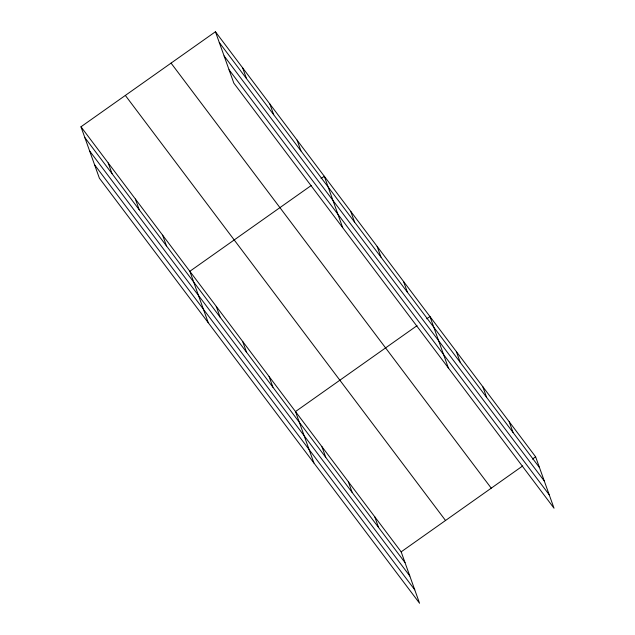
<?xml version="1.0" encoding="UTF-8"?>
<svg xmlns="http://www.w3.org/2000/svg" width="635" height="635" viewBox="0 0 635 635"><rect width="100%" height="100%" fill="white"/><g stroke="black" fill="none" stroke-linecap="round" stroke-linejoin="round"><path stroke-width="0.95" d="M80.97 126.786L401.161 551.847L419.56 603.25L99.377 178.189L80.97 126.786L215.44 31.75L535.622 456.811L554.03 508.214L233.839 83.153L215.44 31.75M311.388 185.396L189.833 271.304L208.24 322.715M321.072 178.554L324.302 176.268L342.709 227.679M417.052 325.66L295.497 411.575L313.904 462.978M426.736 318.818L429.958 316.54L448.366 367.943M401.161 551.847L522.716 465.931M532.4 459.089L535.622 456.811M219.289 42.505L539.472 467.558M224.091 55.92L544.274 480.973M229.037 69.739L549.227 494.8M171.061 63.111L491.252 488.172M125.341 95.425L445.532 520.486M84.82 137.541L405.011 562.594M89.622 150.955L409.813 576.008M94.575 164.775L414.758 589.836M509.206 421.743L513.056 432.491M482.79 386.675L486.64 397.423M456.375 351.607L460.224 362.355M403.55 281.472L407.4 292.227M377.134 246.404L380.984 257.159M350.718 211.336L354.568 222.091M297.085 140.137L300.934 150.892M269.867 104.013L273.717 114.76M242.649 67.881L246.499 78.629M374.745 516.779L378.595 527.526M348.329 481.711L352.179 492.458M321.913 446.643L325.763 457.39M269.081 376.507L272.931 387.263M242.665 341.44L246.515 352.195M216.249 306.372L220.099 317.127M162.616 235.172L166.465 245.928M135.398 199.049L139.248 209.796M108.188 162.917L112.038 173.665"/></g></svg>
